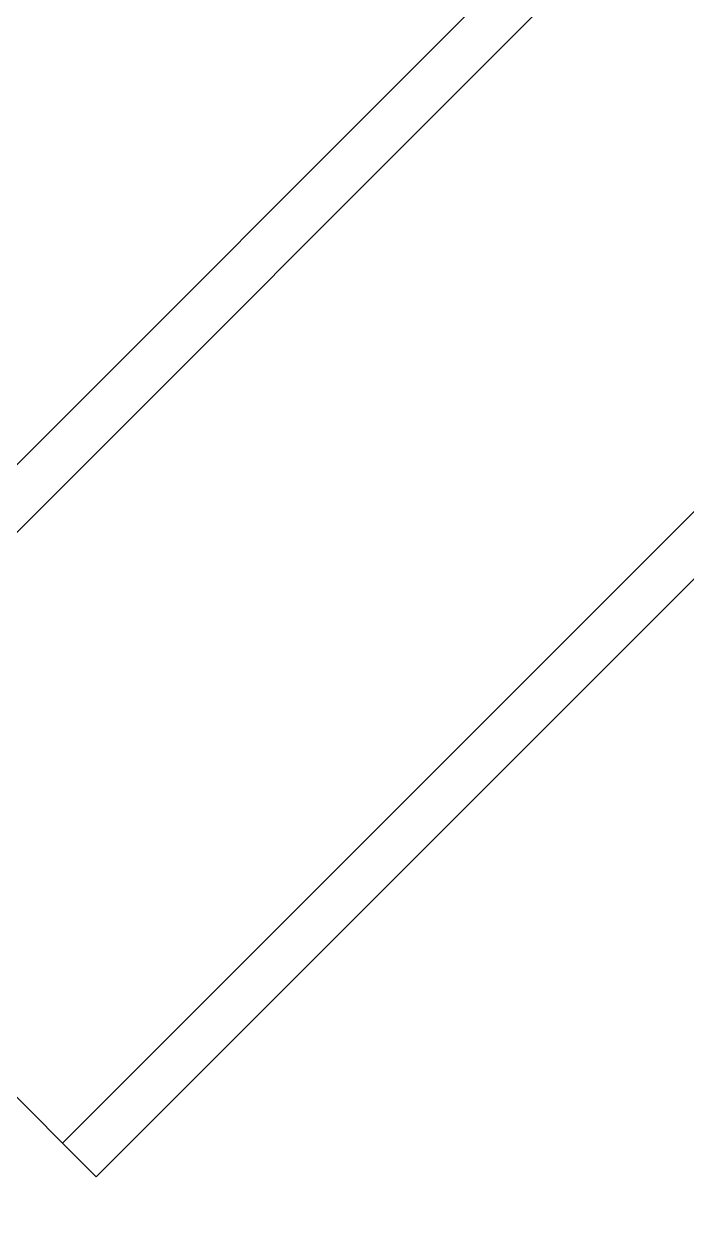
# Model space of a CAD drawing. Extents: x -1396510 to 1250330, y -1892470 to 1623980.
# Drawn here: x -1166807.1 to -1166576.1, y -50599.9 to -50178.6 of the extents above; entities that cross this region are included whole.
import ezdxf

# ---------------------------------------------------------------- set-up
doc = ezdxf.new("R2010")
doc.units = 0
doc.header["$LTSCALE"] = 1000
doc.header["$MEASUREMENT"] = 0
doc.styles.get("Standard").update_dxf_attribs({"font": 'gbenor.shx', "bigfont": 'gbcbig.shx'})
doc.dimstyles.get("Standard").update_dxf_attribs({"dimscale": 100, "dimtxt": 3.5, "dimasz": 1, "dimexe": 2.5, "dimexo": 3, "dimgap": 1.5, "dimtad": 1, "dimdec": 0, "dimzin": 0, "dimdsep": 46, "dimtxsty": 'Standard', "dimblk": 'ARCHTICK', "dimcen": 0.09, "dimadec": 0, "dimazin": 0, "dimtfac": 1, "dimtdec": 0, "dimtix": 1, "dimtmove": 2, "dimatfit": 3, "dimfxl": 0, "dimtolj": 1, "dimtzin": 0, "dimarcsym": 0})

# ---------------------------------------------------------------- blocks, each defined once
blk = doc.blocks.new('_ArchTick')
at = {"color": 0, "linetype": 'ByBlock', "const_width": 0.4}
blk.add_lwpolyline([(-0.5, -0.5), (0.5, 0.5)], dxfattribs=at)

msp = doc.modelspace()

# ---------------------------------------------------------------- linework, layer by layer
at = {"linetype": 'Continuous'}
for p, q in [((-1166919.99, -50442.4), (-1165448.43, -48970.85)), ((-1166908.21, -50454.18), (-1165436.65, -48982.63)), ((-1166793.78, -50568.62), (-1165322.22, -49097.06)), ((-1166782, -50580.39), (-1165310.44, -49108.84)), ((-1166919.99, -50442.4), (-1166782, -50580.39))]:
    msp.add_line(p, q, dxfattribs=at)

# ---------------------------------------------------------------- leaders
msp.add_leader([(-1167964.46, -50436.6), (-1166585.17, -51484.94)], dimstyle='Standard', override={"dimgap": 20, "dimtad": 0})

doc.saveas('drawing.dxf')
